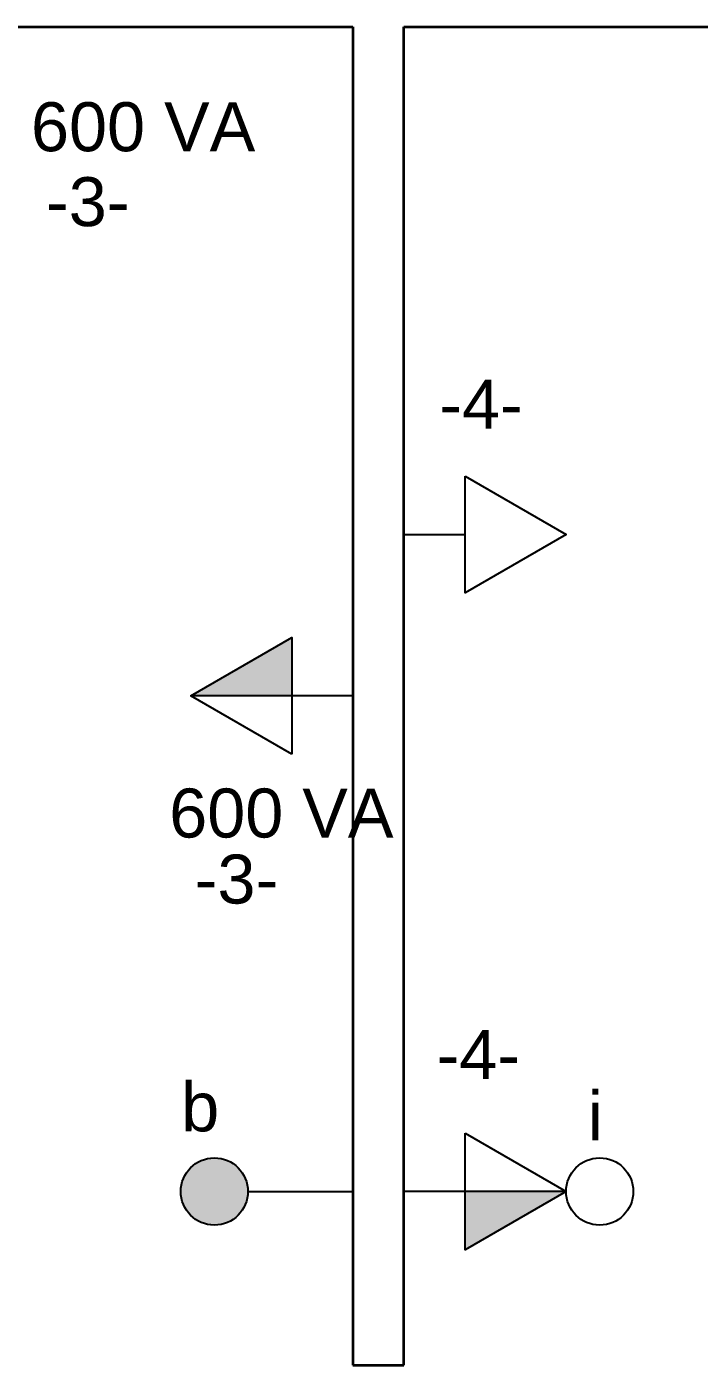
# Model space of a CAD drawing. Header units: metres. Extents: x -182 to 99, y 70 to 113.
# Drawn here: x 68.887 to 70.205, y 91.573 to 94.193 of the extents above; entities that cross this region are included whole.
import ezdxf

# ---------------------------------------------------------------- set-up
doc = ezdxf.new("R2010")
doc.units = ezdxf.units.M
doc.header["$LTSCALE"] = 0.01
doc.layers.add('A-WALL', color=2, linetype='Continuous', lineweight=9)
doc.layers.add('Elétrica', color=7, linetype='Continuous')
doc.styles.add('Arial', font='arial.ttf', dxfattribs={"height": 0.29506})

msp = doc.modelspace()

# ---------------------------------------------------------------- hatches: boundary and pattern name
at = {"layer": 'Elétrica', "ltscale": 0.5, "true_color": 0xffffff}
for points in [[(69.2088, 92.8827), (69.4066, 92.8827), (69.4066, 92.9969)], [(69.9441, 91.9127), (69.7463, 91.9127), (69.7463, 91.7985)]]:
    msp.add_hatch(color=7, dxfattribs=at).paths.add_polyline_path(points)
h = msp.add_hatch(color=7, dxfattribs=at)
h.dxf.hatch_style = 1
h.paths.add_polyline_path([(69.3208, 91.9127, 1), (69.1892, 91.9127, 1)])

# ---------------------------------------------------------------- linework, layer by layer
at = {"layer": 'A-WALL', "color": 7, "lineweight": 35}
for p, q in [((66.2571, 94.1927), (69.5264, 94.1927)), ((69.5264, 94.1927), (69.5264, 91.5727)), ((69.6264, 94.1927), (73.2171, 94.1927)), ((69.6264, 91.5727), (69.6264, 94.1927)), ((69.5264, 91.5727), (69.6264, 91.5727))]:
    msp.add_line(p, q, dxfattribs=at)
at = {"layer": 'Elétrica', "color": 7, "ltscale": 0.5, "true_color": 0xffffff}
for p, q in [((69.6264, 93.1985), (69.7463, 93.1985)), ((69.3208, 91.9127), (69.5264, 91.9127)), ((69.9441, 91.9127), (69.6264, 91.9127))]:
    msp.add_line(p, q, dxfattribs=at)
for points in [[(69.7463, 93.3127), (69.9441, 93.1985), (69.7463, 93.0844)], [(69.4066, 92.7685), (69.2088, 92.8827), (69.4066, 92.9969)], [(69.7463, 92.0268), (69.9441, 91.9127), (69.7463, 91.7985)]]:
    msp.add_lwpolyline(points, close=True, dxfattribs=at)
msp.add_lwpolyline([(69.5264, 92.8827), (69.4066, 92.8827), (69.2088, 92.8827)], dxfattribs=at)
for centre in [(69.255, 91.9127), (70.0099, 91.9127)]:
    msp.add_circle(centre, 0.0658, dxfattribs=at)

# ---------------------------------------------------------------- texts
at = {"layer": 'Elétrica', "color": 7, "ltscale": 0.5, "true_color": 0xffffff, "style": 'Arial'}
for s, height, p in [('-3-', 0.09589, (68.9251, 93.8024)), ('-4-', 0.09589, (69.6956, 93.4062)), ('-3-', 0.09589, (69.2164, 92.4764)), ('-4-', 0.09589, (69.6901, 92.1327)), ('b', 0.0959, (69.19, 92.0305)), ('i', 0.0959, (69.9866, 92.0128))]:
    msp.add_text(s, height=height, dxfattribs=at).set_placement(p)
at = {"layer": 'Elétrica', "color": 7, "ltscale": 0.5, "true_color": 0xffffff, "char_height": 0.095887, "width": 0.595396, "attachment_point": 8, "style": 'Arial'}
for insert in [(69.1154, 93.9477), (69.3862, 92.6043)]:
    msp.add_mtext('{\\H0.0275x;\\P\\P}600 VA', dxfattribs=dict(at, insert=insert))

doc.saveas('drawing.dxf')
